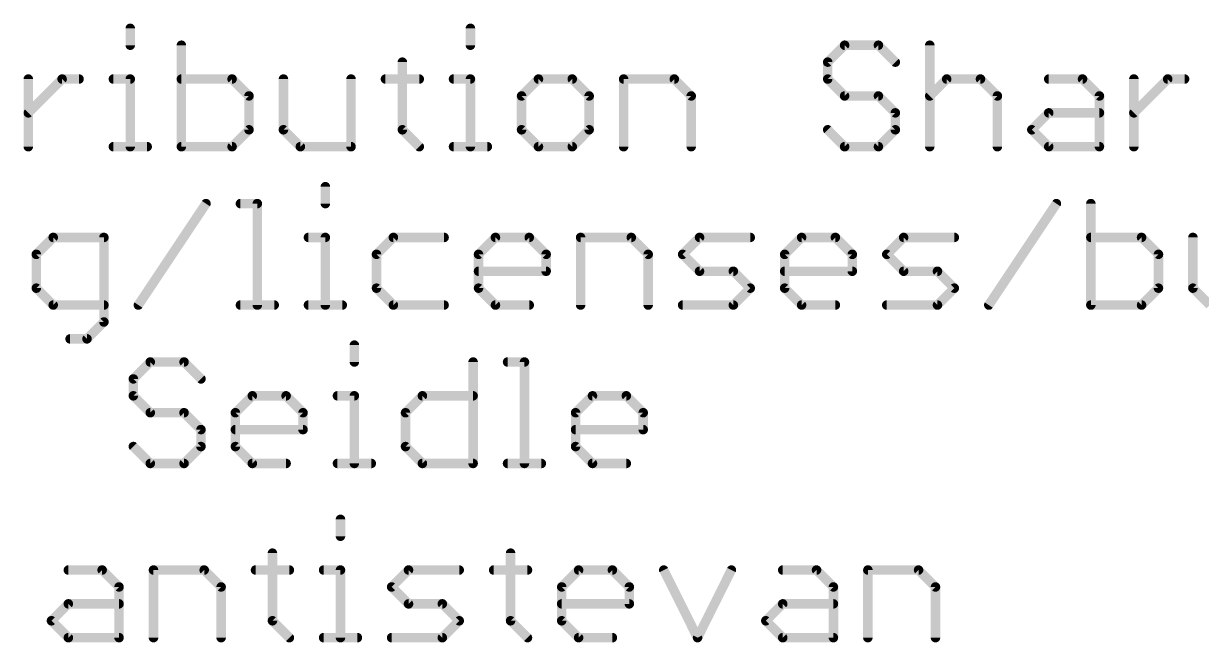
# Model space of a CAD drawing. Extents: x -38 to 69, y -21 to 41.
# Drawn here: x 21.93 to 40.83, y -20.57 to -10.65 of the extents above; entities that cross this region are included whole.
import ezdxf

# ---------------------------------------------------------------- set-up
doc = ezdxf.new("R2010")
doc.units = 0
doc.layers.add('51', color=53, linetype='CONTINUOUS')

msp = doc.modelspace()

# ---------------------------------------------------------------- linework, layer by layer
at = {"layer": '51', "const_width": 0.1524}
for points in [[(23.6407, -10.7256), (23.6407, -10.9968)], [(29.0979, -10.7256), (29.0979, -10.9968)], [(24.461, -10.9968), (24.461, -12.6238)], [(35.1008, -10.9968), (34.8297, -11.268)], [(35.6431, -10.9968), (35.1008, -10.9968)], [(35.9143, -11.268), (35.6431, -10.9968)], [(36.4668, -10.9968), (36.4668, -12.6238)], [(28.0065, -11.268), (28.0065, -12.3526)], [(34.8297, -11.268), (34.8297, -11.5391)], [(22.0053, -12.6238), (22.0053, -11.5391)], [(22.0053, -12.0815), (22.5476, -11.5391)], [(22.5476, -11.5391), (22.8188, -11.5391)], [(23.3696, -11.5391), (23.6407, -11.5391)], [(23.6407, -11.5391), (23.6407, -12.6238)], [(25.2745, -11.5391), (24.461, -11.5391)], [(25.5457, -11.8103), (25.2745, -11.5391)], [(26.0982, -11.5391), (26.0982, -12.3526)], [(27.1828, -12.6238), (27.1828, -11.5391)], [(27.7353, -11.5391), (28.2776, -11.5391)], [(28.8267, -11.5391), (29.0979, -11.5391)], [(29.0979, -11.5391), (29.0979, -12.6238)], [(30.1893, -11.5391), (29.9182, -11.8103)], [(30.7317, -11.5391), (30.1893, -11.5391)], [(31.0028, -11.8103), (30.7317, -11.5391)], [(31.5553, -12.6238), (31.5553, -11.5391)], [(31.5553, -11.5391), (32.3688, -11.5391)], [(32.3688, -11.5391), (32.64, -11.8103)], [(34.8297, -11.5391), (35.1008, -11.8103)], [(36.4668, -11.8103), (36.738, -11.5391)], [(36.738, -11.5391), (37.2803, -11.5391)], [(37.2803, -11.5391), (37.5515, -11.8103)], [(38.3751, -11.5391), (38.9175, -11.5391)], [(38.9175, -11.5391), (39.1886, -11.8103)], [(39.7411, -12.6238), (39.7411, -11.5391)], [(39.7411, -12.0815), (40.2835, -11.5391)], [(40.2835, -11.5391), (40.5546, -11.5391)], [(25.5457, -12.3526), (25.5457, -11.8103)], [(29.9182, -11.8103), (29.9182, -12.3526)], [(31.0028, -12.3526), (31.0028, -11.8103)], [(32.64, -11.8103), (32.64, -12.6238)], [(35.1008, -11.8103), (35.6431, -11.8103)], [(35.6431, -11.8103), (35.9143, -12.0815)], [(37.5515, -11.8103), (37.5515, -12.6238)], [(39.1886, -11.8103), (39.1886, -12.6238)], [(35.9143, -12.0815), (35.9143, -12.3526)], [(38.104, -12.3526), (38.3751, -12.0815)], [(38.3751, -12.0815), (39.1886, -12.0815)], [(25.2745, -12.6238), (25.5457, -12.3526)], [(26.0982, -12.3526), (26.3693, -12.6238)], [(28.0065, -12.3526), (28.2776, -12.6238)], [(29.9182, -12.3526), (30.1893, -12.6238)], [(30.7317, -12.6238), (31.0028, -12.3526)], [(35.1008, -12.6238), (34.8297, -12.3526)], [(35.9143, -12.3526), (35.6431, -12.6238)], [(38.3751, -12.6238), (38.104, -12.3526)], [(23.3696, -12.6238), (23.9119, -12.6238)], [(24.461, -12.6238), (25.2745, -12.6238)], [(26.3693, -12.6238), (27.1828, -12.6238)], [(28.8267, -12.6238), (29.3691, -12.6238)], [(30.1893, -12.6238), (30.7317, -12.6238)], [(35.6431, -12.6238), (35.1008, -12.6238)], [(39.1886, -12.6238), (38.3751, -12.6238)], [(26.7706, -13.2656), (26.7706, -13.5368)], [(23.7708, -15.1638), (24.8555, -13.5368)], [(25.408, -13.5368), (25.6791, -13.5368)], [(25.6791, -13.5368), (25.6791, -15.1638)], [(37.4138, -15.1638), (38.4985, -13.5368)], [(39.051, -13.5368), (39.051, -15.1638)], [(22.4048, -14.0791), (22.1337, -14.3503)], [(23.2183, -14.0791), (22.4048, -14.0791)], [(23.2183, -15.435), (23.2183, -14.0791)], [(26.4994, -14.0791), (26.7706, -14.0791)], [(26.7706, -14.0791), (26.7706, -15.1638)], [(27.862, -14.0791), (27.5909, -14.3503)], [(28.6755, -14.0791), (27.862, -14.0791)], [(29.228, -14.3503), (29.4992, -14.0791)], [(29.4992, -14.0791), (30.0415, -14.0791)], [(30.0415, -14.0791), (30.3127, -14.3503)], [(30.8652, -15.1638), (30.8652, -14.0791)], [(30.8652, -14.0791), (31.6787, -14.0791)], [(31.6787, -14.0791), (31.9498, -14.3503)], [(32.5023, -14.3503), (32.7735, -14.0791)], [(32.7735, -14.0791), (33.587, -14.0791)], [(34.1395, -14.3503), (34.4106, -14.0791)], [(34.4106, -14.0791), (34.953, -14.0791)], [(34.953, -14.0791), (35.2241, -14.3503)], [(35.7766, -14.3503), (36.0478, -14.0791)], [(36.0478, -14.0791), (36.8613, -14.0791)], [(39.8644, -14.0791), (39.051, -14.0791)], [(40.1356, -14.3503), (39.8644, -14.0791)], [(40.6881, -14.0791), (40.6881, -14.8926)], [(22.1337, -14.3503), (22.1337, -14.8926)], [(27.5909, -14.3503), (27.5909, -14.8926)], [(29.228, -14.8926), (29.228, -14.3503)], [(30.3127, -14.3503), (30.3127, -14.6215)], [(31.9498, -14.3503), (31.9498, -15.1638)], [(32.7735, -14.6215), (32.5023, -14.3503)], [(34.1395, -14.8926), (34.1395, -14.3503)], [(35.2241, -14.3503), (35.2241, -14.6215)], [(36.0478, -14.6215), (35.7766, -14.3503)], [(40.1356, -14.8926), (40.1356, -14.3503)], [(30.3127, -14.6215), (29.228, -14.6215)], [(33.3158, -14.6215), (32.7735, -14.6215)], [(33.587, -14.8926), (33.3158, -14.6215)], [(35.2241, -14.6215), (34.1395, -14.6215)], [(36.5901, -14.6215), (36.0478, -14.6215)], [(36.8613, -14.8926), (36.5901, -14.6215)], [(22.1337, -14.8926), (22.4048, -15.1638)], [(27.5909, -14.8926), (27.862, -15.1638)], [(29.4992, -15.1638), (29.228, -14.8926)], [(33.3158, -15.1638), (33.587, -14.8926)], [(34.4106, -15.1638), (34.1395, -14.8926)], [(36.5901, -15.1638), (36.8613, -14.8926)], [(39.8644, -15.1638), (40.1356, -14.8926)], [(40.6881, -14.8926), (40.9593, -15.1638)], [(22.4048, -15.1638), (23.2183, -15.1638)], [(25.408, -15.1638), (25.9503, -15.1638)], [(26.4994, -15.1638), (27.0417, -15.1638)], [(27.862, -15.1638), (28.6755, -15.1638)], [(30.0415, -15.1638), (29.4992, -15.1638)], [(32.5023, -15.1638), (33.3158, -15.1638)], [(34.953, -15.1638), (34.4106, -15.1638)], [(35.7766, -15.1638), (36.5901, -15.1638)], [(39.051, -15.1638), (39.8644, -15.1638)], [(22.9472, -15.7061), (23.2183, -15.435)], [(22.676, -15.7061), (22.9472, -15.7061)], [(27.2361, -15.8056), (27.2361, -16.0768)], [(23.9617, -16.0768), (23.6906, -16.348)], [(24.5041, -16.0768), (23.9617, -16.0768)], [(24.7752, -16.348), (24.5041, -16.0768)], [(29.141, -16.0768), (29.141, -17.7038)], [(29.6935, -16.0768), (29.9646, -16.0768)], [(29.9646, -16.0768), (29.9646, -17.7038)], [(23.6906, -16.348), (23.6906, -16.6191)], [(23.6906, -16.6191), (23.9617, -16.8903)], [(25.3277, -16.8903), (25.5989, -16.6191)], [(25.5989, -16.6191), (26.1412, -16.6191)], [(26.1412, -16.6191), (26.4124, -16.8903)], [(26.9649, -16.6191), (27.2361, -16.6191)], [(27.2361, -16.6191), (27.2361, -17.7038)], [(28.0563, -16.8903), (28.3275, -16.6191)], [(28.3275, -16.6191), (29.141, -16.6191)], [(30.7849, -16.8903), (31.0561, -16.6191)], [(31.0561, -16.6191), (31.5984, -16.6191)], [(31.5984, -16.6191), (31.8696, -16.8903)], [(23.9617, -16.8903), (24.5041, -16.8903)], [(24.5041, -16.8903), (24.7752, -17.1615)], [(25.3277, -17.4326), (25.3277, -16.8903)], [(26.4124, -16.8903), (26.4124, -17.1615)], [(28.0563, -17.4326), (28.0563, -16.8903)], [(30.7849, -17.4326), (30.7849, -16.8903)], [(31.8696, -16.8903), (31.8696, -17.1615)], [(24.7752, -17.1615), (24.7752, -17.4326)], [(26.4124, -17.1615), (25.3277, -17.1615)], [(31.8696, -17.1615), (30.7849, -17.1615)], [(23.9617, -17.7038), (23.6906, -17.4326)], [(24.7752, -17.4326), (24.5041, -17.7038)], [(25.5989, -17.7038), (25.3277, -17.4326)], [(28.3275, -17.7038), (28.0563, -17.4326)], [(31.0561, -17.7038), (30.7849, -17.4326)], [(24.5041, -17.7038), (23.9617, -17.7038)], [(26.1412, -17.7038), (25.5989, -17.7038)], [(26.9649, -17.7038), (27.5072, -17.7038)], [(29.141, -17.7038), (28.3275, -17.7038)], [(29.6935, -17.7038), (30.2358, -17.7038)], [(31.5984, -17.7038), (31.0561, -17.7038)], [(27.0133, -18.5996), (27.0133, -18.8708)], [(25.9219, -19.142), (25.9219, -20.2266)], [(29.7419, -19.142), (29.7419, -20.2266)], [(22.6476, -19.4131), (23.1899, -19.4131)], [(23.1899, -19.4131), (23.4611, -19.6843)], [(24.0136, -20.4978), (24.0136, -19.4131)], [(24.0136, -19.4131), (24.8271, -19.4131)], [(24.8271, -19.4131), (25.0983, -19.6843)], [(25.6507, -19.4131), (26.1931, -19.4131)], [(26.7422, -19.4131), (27.0133, -19.4131)], [(27.0133, -19.4131), (27.0133, -20.4978)], [(27.8336, -19.6843), (28.1048, -19.4131)], [(28.1048, -19.4131), (28.9183, -19.4131)], [(29.4708, -19.4131), (30.0131, -19.4131)], [(30.5622, -19.6843), (30.8334, -19.4131)], [(30.8334, -19.4131), (31.3757, -19.4131)], [(31.3757, -19.4131), (31.6469, -19.6843)], [(32.1994, -19.4131), (32.7417, -20.4978)], [(32.7417, -20.4978), (33.284, -19.4131)], [(34.1077, -19.4131), (34.65, -19.4131)], [(34.65, -19.4131), (34.9212, -19.6843)], [(35.4737, -20.4978), (35.4737, -19.4131)], [(35.4737, -19.4131), (36.2872, -19.4131)], [(36.2872, -19.4131), (36.5583, -19.6843)], [(23.4611, -19.6843), (23.4611, -20.4978)], [(25.0983, -19.6843), (25.0983, -20.4978)], [(28.1048, -19.9555), (27.8336, -19.6843)], [(30.5622, -20.2266), (30.5622, -19.6843)], [(31.6469, -19.6843), (31.6469, -19.9555)], [(34.9212, -19.6843), (34.9212, -20.4978)], [(36.5583, -19.6843), (36.5583, -20.4978)], [(22.3764, -20.2266), (22.6476, -19.9555)], [(22.6476, -19.9555), (23.4611, -19.9555)], [(28.6471, -19.9555), (28.1048, -19.9555)], [(28.9183, -20.2266), (28.6471, -19.9555)], [(31.6469, -19.9555), (30.5622, -19.9555)], [(33.8365, -20.2266), (34.1077, -19.9555)], [(34.1077, -19.9555), (34.9212, -19.9555)], [(22.6476, -20.4978), (22.3764, -20.2266)], [(25.9219, -20.2266), (26.1931, -20.4978)], [(28.6471, -20.4978), (28.9183, -20.2266)], [(29.7419, -20.2266), (30.0131, -20.4978)], [(30.8334, -20.4978), (30.5622, -20.2266)], [(34.1077, -20.4978), (33.8365, -20.2266)], [(23.4611, -20.4978), (22.6476, -20.4978)], [(26.7422, -20.4978), (27.2845, -20.4978)], [(27.8336, -20.4978), (28.6471, -20.4978)], [(31.3757, -20.4978), (30.8334, -20.4978)], [(34.9212, -20.4978), (34.1077, -20.4978)]]:
    msp.add_lwpolyline(points, dxfattribs=at)
at = {"layer": '51', "const_width": 0.0762}
for points in [[(23.6788, -10.7256, 1), (23.6026, -10.7256)], [(29.136, -10.7256, 1), (29.0598, -10.7256)], [(23.6026, -10.9968, 1), (23.6788, -10.9968)], [(24.4991, -10.9968, 1), (24.4229, -10.9968)], [(29.0598, -10.9968, 1), (29.136, -10.9968)], [(35.1008, -10.9587, 1), (35.1008, -11.0349)], [(35.1278, -11.0238, 1), (35.0739, -10.9699)], [(35.6701, -10.9699, 1), (35.6162, -11.0238)], [(35.6431, -11.0349, 1), (35.6431, -10.9587)], [(36.5049, -10.9968, 1), (36.4287, -10.9968)], [(28.0446, -11.268, 1), (27.9684, -11.268)], [(34.8027, -11.241, 1), (34.8566, -11.2949)], [(34.8678, -11.268, 1), (34.7916, -11.268)], [(35.8874, -11.2949, 1), (35.9413, -11.241)], [(22.0434, -11.5391, 1), (21.9672, -11.5391)], [(22.5476, -11.501, 1), (22.5476, -11.5772)], [(22.5745, -11.5661, 1), (22.5206, -11.5122)], [(22.8188, -11.5772, 1), (22.8188, -11.501)], [(23.3696, -11.501, 1), (23.3696, -11.5772)], [(23.6788, -11.5391, 1), (23.6026, -11.5391)], [(23.6407, -11.5772, 1), (23.6407, -11.501)], [(24.461, -11.501, 1), (24.461, -11.5772)], [(25.3014, -11.5122, 1), (25.2475, -11.5661)], [(25.2745, -11.5772, 1), (25.2745, -11.501)], [(26.1363, -11.5391, 1), (26.0601, -11.5391)], [(27.2209, -11.5391, 1), (27.1447, -11.5391)], [(27.7353, -11.501, 1), (27.7353, -11.5772)], [(28.2776, -11.5772, 1), (28.2776, -11.501)], [(28.8267, -11.501, 1), (28.8267, -11.5772)], [(29.136, -11.5391, 1), (29.0598, -11.5391)], [(29.0979, -11.5772, 1), (29.0979, -11.501)], [(30.1893, -11.501, 1), (30.1893, -11.5772)], [(30.2163, -11.5661, 1), (30.1624, -11.5122)], [(30.7586, -11.5122, 1), (30.7047, -11.5661)], [(30.7317, -11.5772, 1), (30.7317, -11.501)], [(31.5934, -11.5391, 1), (31.5172, -11.5391)], [(31.5553, -11.501, 1), (31.5553, -11.5772)], [(32.3958, -11.5122, 1), (32.3419, -11.5661)], [(32.3688, -11.5772, 1), (32.3688, -11.501)], [(34.8566, -11.5122, 1), (34.8027, -11.5661)], [(34.7916, -11.5391, 1), (34.8678, -11.5391)], [(36.738, -11.501, 1), (36.738, -11.5772)], [(36.7649, -11.5661, 1), (36.711, -11.5122)], [(37.3072, -11.5122, 1), (37.2534, -11.5661)], [(37.2803, -11.5772, 1), (37.2803, -11.501)], [(38.3751, -11.501, 1), (38.3751, -11.5772)], [(38.9444, -11.5122, 1), (38.8905, -11.5661)], [(38.9175, -11.5772, 1), (38.9175, -11.501)], [(39.7792, -11.5391, 1), (39.703, -11.5391)], [(40.2835, -11.501, 1), (40.2835, -11.5772)], [(40.3104, -11.5661, 1), (40.2565, -11.5122)], [(40.5546, -11.5772, 1), (40.5546, -11.501)], [(25.5838, -11.8103, 1), (25.5076, -11.8103)], [(25.5187, -11.8372, 1), (25.5726, -11.7834)], [(29.9563, -11.8103, 1), (29.8801, -11.8103)], [(29.8912, -11.7834, 1), (29.9451, -11.8372)], [(31.0409, -11.8103, 1), (30.9647, -11.8103)], [(30.9759, -11.8372, 1), (31.0298, -11.7834)], [(32.6781, -11.8103, 1), (32.6019, -11.8103)], [(32.6131, -11.8372, 1), (32.6669, -11.7834)], [(35.1008, -11.7722, 1), (35.1008, -11.8484)], [(35.0739, -11.8372, 1), (35.1278, -11.7834)], [(35.6701, -11.7834, 1), (35.6162, -11.8372)], [(35.6431, -11.8484, 1), (35.6431, -11.7722)], [(36.4399, -11.7834, 1), (36.4938, -11.8372)], [(37.5896, -11.8103, 1), (37.5134, -11.8103)], [(37.5245, -11.8372, 1), (37.5784, -11.7834)], [(39.2267, -11.8103, 1), (39.1505, -11.8103)], [(39.1617, -11.8372, 1), (39.2156, -11.7834)], [(21.9783, -12.0545, 1), (22.0322, -12.1084)], [(35.9524, -12.0815, 1), (35.8762, -12.0815)], [(35.8874, -12.1084, 1), (35.9413, -12.0545)], [(38.3751, -12.0434, 1), (38.3751, -12.1196)], [(38.4021, -12.1084, 1), (38.3482, -12.0545)], [(39.1886, -12.1196, 1), (39.1886, -12.0434)], [(39.7142, -12.0545, 1), (39.7681, -12.1084)], [(25.5726, -12.3796, 1), (25.5187, -12.3257)], [(26.1251, -12.3257, 1), (26.0712, -12.3796)], [(28.0334, -12.3257, 1), (27.9795, -12.3796)], [(29.9451, -12.3257, 1), (29.8912, -12.3796)], [(31.0298, -12.3796, 1), (30.9759, -12.3257)], [(34.8566, -12.3257, 1), (34.8027, -12.3796)], [(35.9413, -12.3796, 1), (35.8874, -12.3257)], [(38.1309, -12.3257, 1), (38.077, -12.3796)], [(25.5076, -12.3526, 1), (25.5838, -12.3526)], [(26.0601, -12.3526, 1), (26.1363, -12.3526)], [(27.9684, -12.3526, 1), (28.0446, -12.3526)], [(29.8801, -12.3526, 1), (29.9563, -12.3526)], [(30.9647, -12.3526, 1), (31.0409, -12.3526)], [(35.8762, -12.3526, 1), (35.9524, -12.3526)], [(38.077, -12.3257, 1), (38.1309, -12.3796)], [(21.9672, -12.6238, 1), (22.0434, -12.6238)], [(23.3696, -12.5857, 1), (23.3696, -12.6619)], [(23.6026, -12.6238, 1), (23.6788, -12.6238)], [(23.9119, -12.6619, 1), (23.9119, -12.5857)], [(24.461, -12.5857, 1), (24.461, -12.6619)], [(24.4229, -12.6238, 1), (24.4991, -12.6238)], [(25.2476, -12.5969, 1), (25.3014, -12.6507)], [(25.2745, -12.6619, 1), (25.2745, -12.5857)], [(26.3693, -12.5857, 1), (26.3693, -12.6619)], [(26.3424, -12.6507, 1), (26.3963, -12.5969)], [(27.1447, -12.6238, 1), (27.2209, -12.6238)], [(27.1828, -12.6619, 1), (27.1828, -12.5857)], [(28.2507, -12.6507, 1), (28.3046, -12.5969)], [(28.8267, -12.5857, 1), (28.8267, -12.6619)], [(29.0598, -12.6238, 1), (29.136, -12.6238)], [(29.3691, -12.6619, 1), (29.3691, -12.5857)], [(30.1893, -12.5857, 1), (30.1893, -12.6619)], [(30.1624, -12.6507, 1), (30.2163, -12.5969)], [(30.7047, -12.5969, 1), (30.7586, -12.6507)], [(30.7317, -12.6619, 1), (30.7317, -12.5857)], [(31.5172, -12.6238, 1), (31.5934, -12.6238)], [(32.6019, -12.6238, 1), (32.6781, -12.6238)], [(35.1008, -12.5857, 1), (35.1008, -12.6619)], [(35.0739, -12.6507, 1), (35.1278, -12.5969)], [(35.6162, -12.5969, 1), (35.6701, -12.6507)], [(35.6431, -12.6619, 1), (35.6431, -12.5857)], [(36.4287, -12.6238, 1), (36.5049, -12.6238)], [(37.5134, -12.6238, 1), (37.5896, -12.6238)], [(38.3751, -12.5857, 1), (38.3751, -12.6619)], [(38.3482, -12.6507, 1), (38.4021, -12.5969)], [(39.1505, -12.6238, 1), (39.2267, -12.6238)], [(39.1886, -12.6619, 1), (39.1886, -12.5857)], [(39.703, -12.6238, 1), (39.7792, -12.6238)], [(26.8087, -13.2656, 1), (26.7325, -13.2656)], [(24.8872, -13.5579, 1), (24.8238, -13.5157)], [(25.408, -13.4987, 1), (25.408, -13.5749)], [(25.7172, -13.5368, 1), (25.641, -13.5368)], [(25.6791, -13.5749, 1), (25.6791, -13.4987)], [(26.7325, -13.5368, 1), (26.8087, -13.5368)], [(38.5302, -13.5579, 1), (38.4668, -13.5157)], [(39.0891, -13.5368, 1), (39.0129, -13.5368)], [(22.4048, -14.041, 1), (22.4048, -14.1172)], [(22.4318, -14.1061, 1), (22.3779, -14.0522)], [(23.2564, -14.0791, 1), (23.1802, -14.0791)], [(23.2183, -14.1172, 1), (23.2183, -14.041)], [(26.4994, -14.041, 1), (26.4994, -14.1172)], [(26.8087, -14.0791, 1), (26.7325, -14.0791)], [(26.7706, -14.1172, 1), (26.7706, -14.041)], [(27.862, -14.041, 1), (27.862, -14.1172)], [(27.889, -14.1061, 1), (27.8351, -14.0522)], [(28.6755, -14.1172, 1), (28.6755, -14.041)], [(29.4992, -14.041, 1), (29.4992, -14.1172)], [(29.5261, -14.1061, 1), (29.4722, -14.0522)], [(30.0684, -14.0522, 1), (30.0146, -14.1061)], [(30.0415, -14.1172, 1), (30.0415, -14.041)], [(30.9033, -14.0791, 1), (30.8271, -14.0791)], [(30.8652, -14.041, 1), (30.8652, -14.1172)], [(31.7056, -14.0522, 1), (31.6517, -14.1061)], [(31.6787, -14.1172, 1), (31.6787, -14.041)], [(32.7735, -14.041, 1), (32.7735, -14.1172)], [(32.8004, -14.1061, 1), (32.7465, -14.0522)], [(33.587, -14.1172, 1), (33.587, -14.041)], [(34.4106, -14.041, 1), (34.4106, -14.1172)], [(34.4376, -14.1061, 1), (34.3837, -14.0522)], [(34.9799, -14.0522, 1), (34.926, -14.1061)], [(34.953, -14.1172, 1), (34.953, -14.041)], [(36.0478, -14.041, 1), (36.0478, -14.1172)], [(36.0747, -14.1061, 1), (36.0209, -14.0522)], [(36.8613, -14.1172, 1), (36.8613, -14.041)], [(39.051, -14.041, 1), (39.051, -14.1172)], [(39.8914, -14.0522, 1), (39.8375, -14.1061)], [(39.8644, -14.1172, 1), (39.8644, -14.041)], [(40.7262, -14.0791, 1), (40.65, -14.0791)], [(22.1718, -14.3503, 1), (22.0956, -14.3503)], [(22.1067, -14.3234, 1), (22.1606, -14.3772)], [(27.629, -14.3503, 1), (27.5528, -14.3503)], [(27.5639, -14.3234, 1), (27.6178, -14.3772)], [(29.2661, -14.3503, 1), (29.1899, -14.3503)], [(29.2011, -14.3234, 1), (29.255, -14.3772)], [(30.3508, -14.3503, 1), (30.2746, -14.3503)], [(30.2857, -14.3772, 1), (30.3396, -14.3234)], [(31.9879, -14.3503, 1), (31.9117, -14.3503)], [(31.9229, -14.3772, 1), (31.9768, -14.3234)], [(32.5293, -14.3234, 1), (32.4754, -14.3772)], [(32.4754, -14.3234, 1), (32.5293, -14.3772)], [(34.1776, -14.3503, 1), (34.1014, -14.3503)], [(34.1125, -14.3234, 1), (34.1664, -14.3772)], [(35.2622, -14.3503, 1), (35.186, -14.3503)], [(35.1972, -14.3772, 1), (35.2511, -14.3234)], [(35.8036, -14.3234, 1), (35.7497, -14.3772)], [(35.7497, -14.3234, 1), (35.8036, -14.3772)], [(40.1737, -14.3503, 1), (40.0975, -14.3503)], [(40.1087, -14.3772, 1), (40.1626, -14.3234)], [(29.228, -14.5834, 1), (29.228, -14.6596)], [(30.3127, -14.6596, 1), (30.3127, -14.5834)], [(32.7735, -14.5834, 1), (32.7735, -14.6596)], [(33.3428, -14.5945, 1), (33.2889, -14.6484)], [(33.3158, -14.6596, 1), (33.3158, -14.5834)], [(34.1395, -14.5834, 1), (34.1395, -14.6596)], [(35.2241, -14.6596, 1), (35.2241, -14.5834)], [(36.0478, -14.5834, 1), (36.0478, -14.6596)], [(36.6171, -14.5945, 1), (36.5632, -14.6484)], [(36.5901, -14.6596, 1), (36.5901, -14.5834)], [(30.2746, -14.6215, 1), (30.3508, -14.6215)], [(32.7465, -14.6484, 1), (32.8004, -14.5945)], [(35.186, -14.6215, 1), (35.2622, -14.6215)], [(36.0209, -14.6484, 1), (36.0747, -14.5945)], [(22.1606, -14.8657, 1), (22.1067, -14.9196)], [(22.0956, -14.8926, 1), (22.1718, -14.8926)], [(27.6178, -14.8657, 1), (27.5639, -14.9196)], [(27.5528, -14.8926, 1), (27.629, -14.8926)], [(29.255, -14.8657, 1), (29.2011, -14.9196)], [(29.1899, -14.8926, 1), (29.2661, -14.8926)], [(33.6139, -14.9196, 1), (33.56, -14.8657)], [(33.56, -14.9196, 1), (33.6139, -14.8657)], [(34.1664, -14.8657, 1), (34.1125, -14.9196)], [(34.1014, -14.8926, 1), (34.1776, -14.8926)], [(36.8882, -14.9196, 1), (36.8344, -14.8657)], [(36.8344, -14.9196, 1), (36.8882, -14.8657)], [(40.0975, -14.8926, 1), (40.1737, -14.8926)], [(40.1625, -14.9196, 1), (40.1087, -14.8657)], [(40.715, -14.8657, 1), (40.6612, -14.9196)], [(40.65, -14.8926, 1), (40.7262, -14.8926)], [(22.4048, -15.1257, 1), (22.4048, -15.2019)], [(22.3779, -15.1907, 1), (22.4318, -15.1369)], [(23.2183, -15.2019, 1), (23.2183, -15.1257)], [(23.7391, -15.1427, 1), (23.8025, -15.1849)], [(25.408, -15.1257, 1), (25.408, -15.2019)], [(25.9503, -15.2019, 1), (25.9503, -15.1257)], [(26.4994, -15.1257, 1), (26.4994, -15.2019)], [(27.0417, -15.2019, 1), (27.0417, -15.1257)], [(27.862, -15.1257, 1), (27.862, -15.2019)], [(27.8351, -15.1907, 1), (27.889, -15.1369)], [(28.6755, -15.2019, 1), (28.6755, -15.1257)], [(29.4992, -15.1257, 1), (29.4992, -15.2019)], [(29.4722, -15.1907, 1), (29.5261, -15.1369)], [(30.0415, -15.2019, 1), (30.0415, -15.1257)], [(32.5023, -15.1257, 1), (32.5023, -15.2019)], [(33.2889, -15.1369, 1), (33.3428, -15.1907)], [(33.3158, -15.2019, 1), (33.3158, -15.1257)], [(34.4106, -15.1257, 1), (34.4106, -15.2019)], [(34.3837, -15.1907, 1), (34.4376, -15.1369)], [(34.953, -15.2019, 1), (34.953, -15.1257)], [(35.7766, -15.1257, 1), (35.7766, -15.2019)], [(36.5632, -15.1369, 1), (36.6171, -15.1907)], [(36.5901, -15.2019, 1), (36.5901, -15.1257)], [(37.3821, -15.1427, 1), (37.4455, -15.1849)], [(39.051, -15.1257, 1), (39.051, -15.2019)], [(39.8375, -15.1369, 1), (39.8914, -15.1907)], [(39.8644, -15.2019, 1), (39.8644, -15.1257)], [(25.641, -15.1638, 1), (25.7172, -15.1638)], [(26.7325, -15.1638, 1), (26.8087, -15.1638)], [(30.8271, -15.1638, 1), (30.9033, -15.1638)], [(31.9117, -15.1638, 1), (31.9879, -15.1638)], [(39.0129, -15.1638, 1), (39.0891, -15.1638)], [(23.1802, -15.435, 1), (23.2564, -15.435)], [(23.2453, -15.4619, 1), (23.1914, -15.408)], [(22.676, -15.668, 1), (22.676, -15.7442)], [(22.9202, -15.6792, 1), (22.9741, -15.7331)], [(22.9472, -15.7442, 1), (22.9472, -15.668)], [(27.2742, -15.8056, 1), (27.198, -15.8056)], [(23.9617, -16.0387, 1), (23.9617, -16.1149)], [(23.9887, -16.1038, 1), (23.9348, -16.0499)], [(24.531, -16.0499, 1), (24.4771, -16.1038)], [(24.5041, -16.1149, 1), (24.5041, -16.0387)], [(27.198, -16.0768, 1), (27.2742, -16.0768)], [(29.1791, -16.0768, 1), (29.1029, -16.0768)], [(29.6935, -16.0387, 1), (29.6935, -16.1149)], [(30.0027, -16.0768, 1), (29.9265, -16.0768)], [(29.9646, -16.1149, 1), (29.9646, -16.0387)], [(23.6636, -16.321, 1), (23.7175, -16.3749)], [(23.7287, -16.348, 1), (23.6525, -16.348)], [(24.7483, -16.3749, 1), (24.8022, -16.321)], [(23.7175, -16.5922, 1), (23.6636, -16.6461)], [(23.6525, -16.6191, 1), (23.7287, -16.6191)], [(25.5989, -16.581, 1), (25.5989, -16.6572)], [(25.6258, -16.6461, 1), (25.572, -16.5922)], [(26.1682, -16.5922, 1), (26.1143, -16.6461)], [(26.1412, -16.6572, 1), (26.1412, -16.581)], [(26.9649, -16.581, 1), (26.9649, -16.6572)], [(27.2742, -16.6191, 1), (27.198, -16.6191)], [(27.2361, -16.6572, 1), (27.2361, -16.581)], [(28.3275, -16.581, 1), (28.3275, -16.6572)], [(28.3544, -16.6461, 1), (28.3005, -16.5922)], [(29.141, -16.6572, 1), (29.141, -16.581)], [(31.0561, -16.581, 1), (31.0561, -16.6572)], [(31.083, -16.6461, 1), (31.0291, -16.5922)], [(31.6254, -16.5922, 1), (31.5715, -16.6461)], [(31.5984, -16.6572, 1), (31.5984, -16.581)], [(23.9617, -16.8522, 1), (23.9617, -16.9284)], [(24.531, -16.8634, 1), (24.4771, -16.9172)], [(24.5041, -16.9284, 1), (24.5041, -16.8522)], [(25.3658, -16.8903, 1), (25.2896, -16.8903)], [(26.4505, -16.8903, 1), (26.3743, -16.8903)], [(28.0944, -16.8903, 1), (28.0182, -16.8903)], [(30.823, -16.8903, 1), (30.7468, -16.8903)], [(31.9077, -16.8903, 1), (31.8315, -16.8903)], [(23.9348, -16.9172, 1), (23.9887, -16.8634)], [(25.3008, -16.8634, 1), (25.3547, -16.9172)], [(26.3854, -16.9172, 1), (26.4393, -16.8634)], [(28.0294, -16.8634, 1), (28.0833, -16.9172)], [(30.758, -16.8634, 1), (30.8119, -16.9172)], [(31.8426, -16.9172, 1), (31.8965, -16.8634)], [(24.8133, -17.1615, 1), (24.7371, -17.1615)], [(24.7483, -17.1884, 1), (24.8022, -17.1345)], [(25.3277, -17.1234, 1), (25.3277, -17.1996)], [(26.3743, -17.1615, 1), (26.4505, -17.1615)], [(26.4124, -17.1996, 1), (26.4124, -17.1234)], [(30.7849, -17.1234, 1), (30.7849, -17.1996)], [(31.8315, -17.1615, 1), (31.9077, -17.1615)], [(31.8696, -17.1996, 1), (31.8696, -17.1234)], [(23.7175, -17.4057, 1), (23.6636, -17.4596)], [(24.8022, -17.4596, 1), (24.7483, -17.4057)], [(25.3547, -17.4057, 1), (25.3008, -17.4596)], [(28.0833, -17.4057, 1), (28.0294, -17.4596)], [(30.8119, -17.4057, 1), (30.758, -17.4596)], [(24.7371, -17.4326, 1), (24.8133, -17.4326)], [(25.2896, -17.4326, 1), (25.3658, -17.4326)], [(28.0182, -17.4326, 1), (28.0944, -17.4326)], [(30.7468, -17.4326, 1), (30.823, -17.4326)], [(23.9617, -17.6657, 1), (23.9617, -17.7419)], [(23.9348, -17.7307, 1), (23.9887, -17.6769)], [(24.4771, -17.6769, 1), (24.531, -17.7307)], [(24.5041, -17.7419, 1), (24.5041, -17.6657)], [(25.5989, -17.6657, 1), (25.5989, -17.7419)], [(25.572, -17.7307, 1), (25.6258, -17.6769)], [(26.1412, -17.7419, 1), (26.1412, -17.6657)], [(26.9649, -17.6657, 1), (26.9649, -17.7419)], [(27.198, -17.7038, 1), (27.2742, -17.7038)], [(27.5072, -17.7419, 1), (27.5072, -17.6657)], [(28.3275, -17.6657, 1), (28.3275, -17.7419)], [(28.3005, -17.7307, 1), (28.3544, -17.6769)], [(29.1029, -17.7038, 1), (29.1791, -17.7038)], [(29.141, -17.7419, 1), (29.141, -17.6657)], [(29.6935, -17.6657, 1), (29.6935, -17.7419)], [(29.9265, -17.7038, 1), (30.0027, -17.7038)], [(30.2358, -17.7419, 1), (30.2358, -17.6657)], [(31.0561, -17.6657, 1), (31.0561, -17.7419)], [(31.0291, -17.7307, 1), (31.083, -17.6769)], [(31.5984, -17.7419, 1), (31.5984, -17.6657)], [(27.0514, -18.5996, 1), (26.9752, -18.5996)], [(26.9752, -18.8708, 1), (27.0514, -18.8708)], [(25.96, -19.142, 1), (25.8838, -19.142)], [(29.78, -19.142, 1), (29.7038, -19.142)], [(22.6476, -19.375, 1), (22.6476, -19.4512)], [(23.2169, -19.3862, 1), (23.163, -19.4401)], [(23.1899, -19.4512, 1), (23.1899, -19.375)], [(24.0517, -19.4131, 1), (23.9755, -19.4131)], [(24.0136, -19.375, 1), (24.0136, -19.4512)], [(24.854, -19.3862, 1), (24.8001, -19.4401)], [(24.8271, -19.4512, 1), (24.8271, -19.375)], [(25.6507, -19.375, 1), (25.6507, -19.4512)], [(26.1931, -19.4512, 1), (26.1931, -19.375)], [(26.7422, -19.375, 1), (26.7422, -19.4512)], [(27.0514, -19.4131, 1), (26.9752, -19.4131)], [(27.0133, -19.4512, 1), (27.0133, -19.375)], [(28.1048, -19.375, 1), (28.1048, -19.4512)], [(28.1317, -19.4401, 1), (28.0778, -19.3862)], [(28.9183, -19.4512, 1), (28.9183, -19.375)], [(29.4708, -19.375, 1), (29.4708, -19.4512)], [(30.0131, -19.4512, 1), (30.0131, -19.375)], [(30.8334, -19.375, 1), (30.8334, -19.4512)], [(30.8603, -19.4401, 1), (30.8064, -19.3862)], [(31.4027, -19.3862, 1), (31.3488, -19.4401)], [(31.3757, -19.4512, 1), (31.3757, -19.375)], [(32.2334, -19.3961, 1), (32.1653, -19.4302)], [(33.3181, -19.4302, 1), (33.25, -19.3961)], [(34.1077, -19.375, 1), (34.1077, -19.4512)], [(34.677, -19.3862, 1), (34.6231, -19.4401)], [(34.65, -19.4512, 1), (34.65, -19.375)], [(35.5118, -19.4131, 1), (35.4356, -19.4131)], [(35.4737, -19.375, 1), (35.4737, -19.4512)], [(36.3141, -19.3862, 1), (36.2602, -19.4401)], [(36.2872, -19.4512, 1), (36.2872, -19.375)], [(23.4992, -19.6843, 1), (23.423, -19.6843)], [(23.4342, -19.7112, 1), (23.488, -19.6574)], [(25.1364, -19.6843, 1), (25.0602, -19.6843)], [(25.0713, -19.7112, 1), (25.1252, -19.6574)], [(27.8606, -19.6574, 1), (27.8067, -19.7112)], [(27.8067, -19.6574, 1), (27.8606, -19.7112)], [(30.6003, -19.6843, 1), (30.5241, -19.6843)], [(30.5353, -19.6574, 1), (30.5892, -19.7112)], [(31.685, -19.6843, 1), (31.6088, -19.6843)], [(31.6199, -19.7112, 1), (31.6738, -19.6574)], [(34.9593, -19.6843, 1), (34.8831, -19.6843)], [(34.8942, -19.7112, 1), (34.9481, -19.6574)], [(36.5964, -19.6843, 1), (36.5202, -19.6843)], [(36.5314, -19.7112, 1), (36.5853, -19.6574)], [(22.6476, -19.9174, 1), (22.6476, -19.9936)], [(22.6745, -19.9824, 1), (22.6207, -19.9285)], [(23.4611, -19.9936, 1), (23.4611, -19.9174)], [(28.1048, -19.9174, 1), (28.1048, -19.9936)], [(28.0778, -19.9824, 1), (28.1317, -19.9285)], [(28.6741, -19.9285, 1), (28.6202, -19.9824)], [(28.6471, -19.9936, 1), (28.6471, -19.9174)], [(30.5622, -19.9174, 1), (30.5622, -19.9936)], [(31.6088, -19.9555, 1), (31.685, -19.9555)], [(31.6469, -19.9936, 1), (31.6469, -19.9174)], [(34.1077, -19.9174, 1), (34.1077, -19.9936)], [(34.1346, -19.9824, 1), (34.0807, -19.9285)], [(34.9212, -19.9936, 1), (34.9212, -19.9174)], [(22.4034, -20.1997, 1), (22.3495, -20.2536)], [(22.3495, -20.1997, 1), (22.4034, -20.2536)], [(25.9488, -20.1997, 1), (25.895, -20.2536)], [(25.8838, -20.2266, 1), (25.96, -20.2266)], [(28.9452, -20.2536, 1), (28.8913, -20.1997)], [(28.8913, -20.2536, 1), (28.9452, -20.1997)], [(29.7689, -20.1997, 1), (29.715, -20.2536)], [(29.7038, -20.2266, 1), (29.78, -20.2266)], [(30.5892, -20.1997, 1), (30.5353, -20.2536)], [(30.5241, -20.2266, 1), (30.6003, -20.2266)], [(33.8635, -20.1997, 1), (33.8096, -20.2536)], [(33.8096, -20.1997, 1), (33.8635, -20.2536)], [(22.6476, -20.4597, 1), (22.6476, -20.5359)], [(22.6207, -20.5247, 1), (22.6745, -20.4709)], [(23.423, -20.4978, 1), (23.4992, -20.4978)], [(23.4611, -20.5359, 1), (23.4611, -20.4597)], [(23.9755, -20.4978, 1), (24.0517, -20.4978)], [(25.0602, -20.4978, 1), (25.1364, -20.4978)], [(26.1661, -20.5247, 1), (26.22, -20.4709)], [(26.7422, -20.4597, 1), (26.7422, -20.5359)], [(26.9752, -20.4978, 1), (27.0514, -20.4978)], [(27.2845, -20.5359, 1), (27.2845, -20.4597)], [(27.8336, -20.4597, 1), (27.8336, -20.5359)], [(28.6202, -20.4709, 1), (28.6741, -20.5247)], [(28.6471, -20.5359, 1), (28.6471, -20.4597)], [(29.9862, -20.5247, 1), (30.04, -20.4709)], [(30.8334, -20.4597, 1), (30.8334, -20.5359)], [(30.8064, -20.5247, 1), (30.8603, -20.4709)], [(31.3757, -20.5359, 1), (31.3757, -20.4597)], [(32.7076, -20.4808, 1), (32.7758, -20.5148)], [(32.7076, -20.5148, 1), (32.7758, -20.4808)], [(34.1077, -20.4597, 1), (34.1077, -20.5359)], [(34.0807, -20.5247, 1), (34.1346, -20.4709)], [(34.8831, -20.4978, 1), (34.9593, -20.4978)], [(34.9212, -20.5359, 1), (34.9212, -20.4597)], [(35.4356, -20.4978, 1), (35.5118, -20.4978)], [(36.5202, -20.4978, 1), (36.5964, -20.4978)]]:
    msp.add_lwpolyline(points, format="xyb", dxfattribs=at)

doc.saveas('drawing.dxf')
